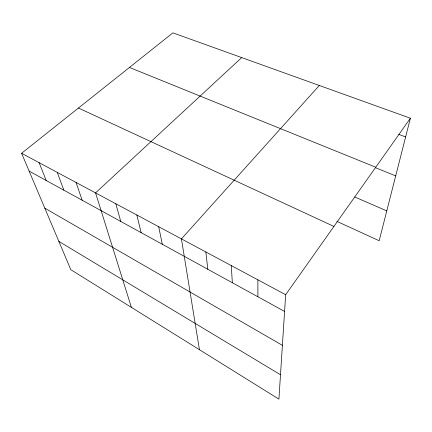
<?xml version="1.0" encoding="UTF-8"?>
<svg xmlns="http://www.w3.org/2000/svg" width="432" height="432" viewBox="0 0 432 432"><rect width="100%" height="100%" fill="white"/><g stroke="black" fill="none" stroke-linecap="round" stroke-linejoin="round"><path stroke-width="0.65" d="M410.4 118.222L285.665 294.716L278.921 399.141L70.832 269.708L21.6 153.29L172.903 32.859L410.4 118.222L379.166 240.754L336.868 221.357M319.313 85.487L181.429 238.885L199.438 349.699M241.704 57.591L95.558 192.899L131.398 307.379M398.752 134.363L405.632 136.939M129.443 67.451L375.764 167.227M375.484 167.697L395.701 175.894M354.748 196.981L386.78 210.886M78.457 108.038L333.931 226.427M21.6 153.29L285.665 294.716M29.133 171.11L284.585 311.44M44.804 208.159L282.398 345.33M58.855 241.385L280.498 374.755M39.112 162.67L46.208 180.49M57.251 172.384L63.877 190.193M76.054 182.455L82.166 200.243M115.803 203.742L120.76 221.443M136.831 215.006L141.134 232.637M158.69 226.708L162.286 244.258M205.832 251.959L207.808 269.26M231.293 265.594L232.335 282.733M257.877 279.833L257.904 296.784"/></g></svg>
